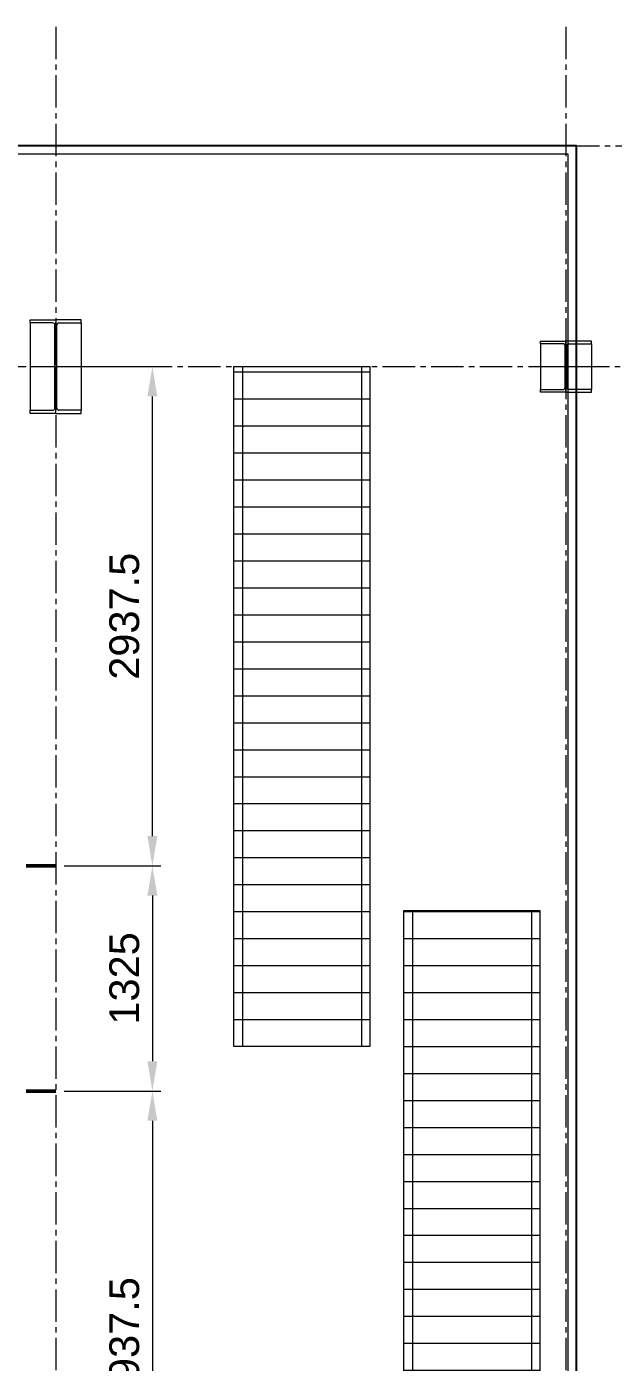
# Model space of a CAD drawing. Header units: millimetres. Extents: x 163705 to 1616509, y 81827 to 302547.
# Drawn here: x 917938 to 921388, y 144401 to 152260 of the extents above; entities that cross this region are included whole.
import ezdxf

# ---------------------------------------------------------------- set-up
doc = ezdxf.new("R2010")
doc.units = ezdxf.units.MM
doc.header["$LTSCALE"] = 10
doc.linetypes.add('ACAD_ISO02W100', pattern=[15, 12, -3])
doc.linetypes.add('CENTER2', pattern=[28.575, 19.05, -3.175, 3.175, -3.175])
for name, color, linetype, lineweight in [('1-中心线', 1, 'CENTER2', 0), ('1-护栏', 4, 'Continuous', 18), ('1-标注', 3, 'Continuous', 0), ('1-设备轮廓', 2, 'Continuous', 18), ('1-钢构', 6, 'Continuous', 0)]:
    doc.layers.add(name, color=color, linetype=linetype, lineweight=lineweight)
doc.styles.get("Standard").update_dxf_attribs({"font": 'arial.ttf'})
doc.dimstyles.new('AM_GB50$0', dxfattribs={"dimscale": 50, "dimtxt": 3.5, "dimasz": 3.5, "dimexe": 1, "dimexo": 1, "dimgap": 1.5, "dimtad": 1, "dimdsep": 46, "dimtxsty": 'Standard', "dimcen": 0, "dimclrd": 256, "dimclre": 256, "dimclrt": 2, "dimadec": 0, "dimazin": 2, "dimtp": 0.1, "dimtm": 0.1, "dimtfac": 0.71, "dimtdec": 3, "dimtmove": 0, "dimatfit": 3, "dimfxl": 0, "dimlwd": -1, "dimlwe": -1, "dimarcsym": 0})

# ---------------------------------------------------------------- blocks, each defined once
blk = doc.blocks.new('G$CEDFA10A2')
for p, q in [((0, 535), (0, 553)), ((0, 553), (150, 553)), ((300, 553), (150, 553)), ((300, 535), (300, 553)), ((131.5, 535), (0, 535)), ((0, 535), (0, 21)), ((144.5, 34), (144.5, 522)), ((155.5, 34), (155.5, 522)), ((168.5, 535), (300, 535)), ((300, 535), (300, 21)), ((0, 21), (131.5, 21)), ((0, 3), (0, 21)), ((150, 3), (0, 3)), ((150, 3), (300, 3)), ((300, 21), (168.5, 21)), ((300, 3), (300, 21))]:
    blk.add_line(p, q)
for centre, start, end in [((131.5, 522), 0, 90), ((168.5, 522), 90, 180), ((131.5, 34), 270, 0), ((168.5, 34), 180, 270)]:
    blk.add_arc(centre, 13, start, end)
at = {"layer": '1-中心线'}
for p, q in [((150, 0), (150, 556)), ((-3, 278), (303, 278))]:
    blk.add_line(p, q, dxfattribs=at)
blk.add_text('HC_SUPERPART', height=0.001).set_placement((150, 3))
blk = doc.blocks.new('G$C2B9B74B2')
for p, q in [((3, 288), (3, 303)), ((3, 303), (153, 303)), ((135, 288), (3, 288)), ((3, 288), (3, 18)), ((148, 31), (148, 275)), ((153, 0), (153, 306)), ((303, 303), (153, 303)), ((158, 31), (158, 275)), ((171, 288), (303, 288)), ((303, 288), (303, 303)), ((303, 288), (303, 18)), ((0, 153), (306, 153)), ((3, 3), (3, 18)), ((3, 18), (135, 18)), ((153, 3), (3, 3)), ((153, 3), (303, 3)), ((303, 18), (171, 18)), ((303, 3), (303, 18))]:
    blk.add_line(p, q)
for centre, start, end in [((135, 275), 0, 90), ((171, 275), 90, 180), ((135, 31), 270, 0), ((171, 31), 180, 270)]:
    blk.add_arc(centre, 13, start, end)
blk.add_text('HC_SUPERPART', height=0.001).set_placement((153, 3))
blk = doc.blocks.new('*U489')
at = {"layer": '1-护栏'}
h = blk.add_hatch(dxfattribs=at)
h.set_pattern_fill('ANSI31', color=256, scale=50, angle=315)
h.set_pattern_definition([(0, (-900, 1161.77), (4e-14, 158.75), [])])
h.paths.add_polyline_path([(800, 0), (0, 0), (0, 4000), (800, 4000)])
for p, q in [((50, 4000), (50, 0)), ((750, 4000), (750, 0))]:
    blk.add_line(p, q, dxfattribs=at)
at = {"layer": '1-钢构'}
blk.add_lwpolyline([(800, 0), (0, 0), (0, 4000), (800, 4000)], close=True, dxfattribs=at)
blk = doc.blocks.new('*D491')
at = {"layer": '1-标注', "transparency": 16777216}
for p, q in [((918159.1, 150259.6), (918727.1, 150259.6)), ((918677.1, 147497.1), (918677.1, 150084.6)), ((918159.1, 147322.1), (918727.1, 147322.1))]:
    blk.add_line(p, q, dxfattribs=at)
for points in [[(918647.9, 150084.6), (918706.3, 150084.6), (918677.1, 150259.6)], [(918647.9, 147497.1), (918706.3, 147497.1), (918677.1, 147322.1)]]:
    blk.add_solid(points, dxfattribs=at)
at = {"layer": 'Defpoints', "transparency": 16777216}
for p in [(918109.1, 150259.6), (918677.1, 150259.6), (918109.1, 147322.1)]:
    blk.add_point(p, dxfattribs=at)
at = {"layer": '1-标注', "transparency": 16777216, "insert": (918512.7, 148790.9), "char_height": 175, "attachment_point": 5, "rotation": 90}
blk.add_mtext('2937.5', dxfattribs=at)
blk = doc.blocks.new('*D811')
at = {"layer": '1-标注', "transparency": 16777216}
for p, q in [((918159.1, 147322.1), (918727.1, 147322.1)), ((918677.1, 147147.1), (918677.1, 146172.1)), ((918159.1, 145997.1), (918727.1, 145997.1))]:
    blk.add_line(p, q, dxfattribs=at)
for points in [[(918647.9, 147147.1), (918706.3, 147147.1), (918677.1, 147322.1)], [(918647.9, 146172.1), (918706.3, 146172.1), (918677.1, 145997.1)]]:
    blk.add_solid(points, dxfattribs=at)
at = {"layer": 'Defpoints', "transparency": 16777216}
for p in [(918109.1, 147322.1), (918109.1, 145997.1), (918677.1, 145997.1)]:
    blk.add_point(p, dxfattribs=at)
at = {"layer": '1-标注', "transparency": 16777216, "insert": (918512.7, 146659.6), "char_height": 175, "attachment_point": 5, "rotation": 90}
blk.add_mtext('1325', dxfattribs=at)
blk = doc.blocks.new('*D812')
at = {"layer": '1-标注', "transparency": 16777216}
for p, q in [((918159.1, 145997.1), (918727.1, 145997.1)), ((918677.1, 145822.1), (918677.1, 143234.6)), ((918312.1, 143059.6), (918727.1, 143059.6))]:
    blk.add_line(p, q, dxfattribs=at)
for points in [[(918647.9, 145822.1), (918706.3, 145822.1), (918677.1, 145997.1)], [(918647.9, 143234.6), (918706.3, 143234.6), (918677.1, 143059.6)]]:
    blk.add_solid(points, dxfattribs=at)
at = {"layer": 'Defpoints', "transparency": 16777216}
for p in [(918109.1, 145997.1), (918262.1, 143059.6), (918677.1, 143059.6)]:
    blk.add_point(p, dxfattribs=at)
at = {"layer": '1-标注', "transparency": 16777216, "insert": (918512.7, 144528.4), "char_height": 175, "attachment_point": 5, "rotation": 90}
blk.add_mtext('2937.5', dxfattribs=at)

msp = doc.modelspace()

# ---------------------------------------------------------------- linework, layer by layer
msp.add_lwpolyline([(872546.56, 141259.632), (921171.56, 141259.632), (921171.56, 151559.632), (872546.56, 151559.632)], close=True)
at = {"layer": '1-中心线'}
for p, q in [((918109.06, 152259.738), (918109.06, 140559.499)), ((921109.06, 152259.738), (921109.06, 140559.499)), ((871109.41, 151559.632), (923109.335, 151559.632)), ((858309.06, 150259.632), (923109.335, 150259.632))]:
    msp.add_line(p, q, dxfattribs=at)
at = {"layer": '1-护栏'}
msp.add_lwpolyline([(872596.56, 141309.632), (921121.56, 141309.632), (921121.56, 151509.632), (872596.56, 151509.632)], close=True, dxfattribs=at)
at = {"layer": '1-设备轮廓', "color": 5, "linetype": 'ACAD_ISO02W100', "lineweight": 50, "ltscale": 5}
for points in [[(878184.06, 147322.132), (918109.06, 147322.132)], [(878184.06, 145997.132), (918109.06, 145997.132)]]:
    msp.add_lwpolyline(points, dxfattribs=at)

# ---------------------------------------------------------------- block references
for p in [(919156.061, 146259.632), (920156.061, 143059.632)]:
    msp.add_blockref('*U489', p)
at = {"layer": '1-钢构'}
for name, p in [('G$CEDFA10A2', (917959.06, 149981.632)), ('G$C2B9B74B2', (920956.06, 150106.632))]:
    msp.add_blockref(name, p, dxfattribs=at)

# ---------------------------------------------------------------- dimensions: what is measured, and where the dimension line sits
at = {"layer": '1-标注'}
for base, p1, p2, picture, middle in [((918677.1, 150259.632), (918109.06, 147322.132), (918109.06, 150259.632), '*D491', (918512.69, 148790.882)), ((918677.1, 145997.132), (918109.06, 147322.132), (918109.06, 145997.132), '*D811', (918512.69, 146659.632)), ((918677.1, 143059.632), (918109.06, 145997.132), (918262.06, 143059.632), '*D812', (918512.69, 144528.382))]:
    dim = msp.add_linear_dim(base=base, p1=p1, p2=p2, angle=90, dimstyle='AM_GB50$0', override={"dimtmove": 1}, dxfattribs=at)
    dim.commit()
    dim.dimension.update_dxf_attribs({"geometry": picture, "text_midpoint": middle})

doc.saveas('drawing.dxf')
